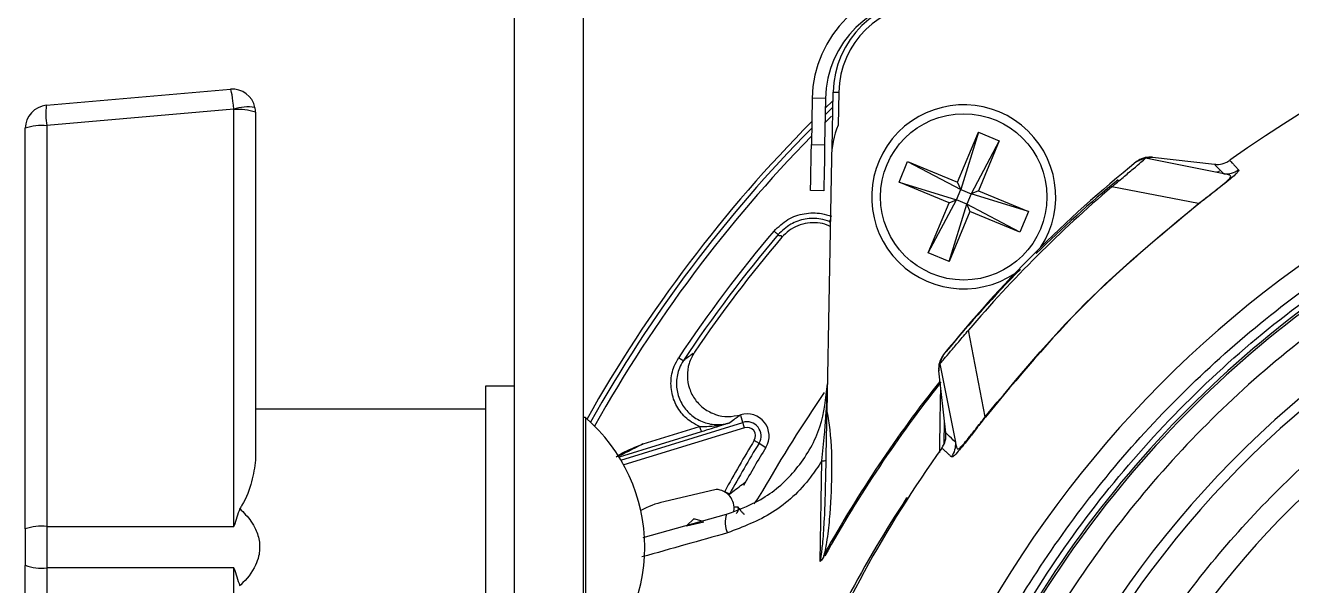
# Model space of a CAD drawing. Extents: x 7 to 135, y 1 to 99.
# Drawn here: x 123.631 to 127.069, y 46.861 to 48.383 of the extents above; entities that cross this region are included whole.
import ezdxf

# ---------------------------------------------------------------- set-up
doc = ezdxf.new("R2010")
doc.units = 0
doc.header["$MEASUREMENT"] = 0
doc.layers.add('OBJECT', color=7, linetype='CONTINUOUS')

msp = doc.modelspace()

# ---------------------------------------------------------------- linework, layer by layer
at = {"layer": 'OBJECT'}
for p, q in [((124.9586, 44.4969), (124.9586, 53.4695)), ((125.1466, 46.6531), (125.1466, 53.4695)), ((123.6877, 48.1661), (124.1877, 48.2098)), ((125.7673, 48.1854), (125.7651, 48.0595)), ((125.8033, 48.1848), (125.7673, 48.1854)), ((125.8033, 48.1848), (125.8011, 48.0589)), ((125.8029, 48.1581), (125.8237, 48.1783)), ((125.8213, 48.0481), (125.8244, 48.2022)), ((125.8394, 48.2019), (125.8376, 48.1124)), ((124.1966, 48.1553), (123.6888, 48.1109)), ((124.1968, 47.0222), (124.1968, 48.1538)), ((124.2556, 48.1475), (124.2556, 47.2021)), ((125.8026, 48.1406), (125.8228, 48.1603)), ((123.6888, 48.1109), (123.6888, 47.0222)), ((125.8199, 48.1366), (125.8022, 48.1191)), ((123.6306, 47.0152), (123.6306, 48.1038)), ((126.1622, 47.9573), (126.2185, 48.0931)), ((126.2185, 48.0931), (126.1705, 47.9373)), ((126.2185, 48.0931), (126.2749, 48.0697)), ((125.7651, 48.0595), (125.8011, 48.0589)), ((126.2749, 48.0697), (126.1986, 47.9257)), ((126.2749, 48.0697), (126.2186, 47.9339)), ((125.8195, 48.0215), (125.8075, 47.3334)), ((126.0031, 47.9572), (126.0264, 48.0136)), ((126.0264, 48.0136), (126.1622, 47.9573)), ((126.0264, 48.0136), (126.1705, 47.9373)), ((126.6723, 48.0225), (126.6917, 48.025)), ((126.8854, 47.98), (126.6723, 48.0225)), ((126.6917, 48.025), (126.8594, 48.0059)), ((126.1388, 47.9009), (126.0031, 47.9572)), ((126.0031, 47.9572), (126.1588, 47.9092)), ((126.1588, 47.9092), (126.1705, 47.9373)), ((126.1705, 47.9373), (126.1622, 47.9573)), ((126.1705, 47.9373), (126.1986, 47.9257)), ((126.8164, 47.8989), (126.5808, 47.9442)), ((125.799, 47.9339), (125.763, 47.9346)), ((126.0825, 47.7651), (126.1588, 47.9092)), ((126.1388, 47.9009), (126.1588, 47.9092)), ((126.1869, 47.8975), (126.1588, 47.9092)), ((126.1986, 47.9257), (126.1869, 47.8975)), ((126.2186, 47.9339), (126.1986, 47.9257)), ((126.3543, 47.8776), (126.1986, 47.9257)), ((126.2186, 47.9339), (126.3543, 47.8776)), ((126.0825, 47.7651), (126.1388, 47.9009)), ((126.1389, 47.7418), (126.1869, 47.8975)), ((126.1952, 47.8776), (126.1389, 47.7418)), ((126.1869, 47.8975), (126.1952, 47.8776)), ((126.331, 47.8213), (126.1869, 47.8975)), ((126.331, 47.8213), (126.1952, 47.8776)), ((126.3543, 47.8776), (126.331, 47.8213)), ((125.8147, 47.8507), (125.8165, 47.8501)), ((126.1389, 47.7418), (126.0825, 47.7651)), ((126.2372, 47.3197), (126.1919, 47.5553)), ((126.1111, 47.4444), (126.1137, 47.4638)), ((126.1137, 47.4638), (126.1561, 47.2507)), ((126.1302, 47.2767), (126.1111, 47.4444)), ((126.1136, 47.416), (126.1137, 47.4212)), ((124.9586, 47.4033), (124.8806, 47.4033)), ((124.8806, 47.4033), (124.8806, 46.5283)), ((126.1143, 47.416), (126.1136, 47.416)), ((124.8806, 47.3408), (124.2556, 47.3408)), ((125.1516, 47.3178), (125.1466, 47.3178)), ((125.1516, 47.3178), (125.1516, 46.6138)), ((125.579, 47.3045), (125.5731, 47.3238)), ((126.2372, 47.3197), (126.2377, 47.3193)), ((125.2479, 47.2024), (125.579, 47.3045)), ((125.5835, 47.2901), (125.2555, 47.1891)), ((125.3079, 47.246), (125.4617, 47.2935)), ((126.1257, 47.2467), (126.1267, 47.3073)), ((125.4662, 47.2791), (125.2431, 47.2104)), ((125.6229, 47.2481), (125.6415, 47.2368)), ((126.1561, 47.2507), (126.1561, 47.2507)), ((125.7888, 46.9264), (125.7934, 47.2001)), ((125.5065, 47.1226), (125.3642, 47.089)), ((125.5428, 47.11), (125.5412, 47.1058)), ((126.0238, 47.0995), (126.0277, 47.0995)), ((125.3081, 46.9915), (125.5349, 47.055)), ((125.4461, 47.043), (125.4269, 47.0248)), ((125.4489, 47.0421), (125.4441, 47.041)), ((125.4682, 47.0363), (125.4461, 47.043)), ((125.5541, 47.0753), (125.5657, 47.0751)), ((123.6306, 47.0152), (123.6306, 46.9163)), ((123.6888, 47.0222), (124.1968, 47.0222)), ((125.4257, 47.0237), (125.4731, 47.0349)), ((125.8019, 46.9502), (125.8019, 46.9461)), ((125.8019, 46.9461), (125.8019, 46.9422)), ((123.6306, 45.8277), (123.6306, 46.9163)), ((124.1968, 46.9093), (123.6888, 46.9093)), ((123.6888, 46.9093), (123.6888, 45.8206)), ((124.1968, 45.7778), (124.1968, 46.9093))]:
    msp.add_line(p, q, dxfattribs=at)
at = {"layer": 'OBJECT', "flags": 128}
for points in [[(125.8244, 48.2022), (125.8247, 48.2022), (125.8256, 48.2022), (125.827, 48.2021), (125.8288, 48.2021), (125.8311, 48.2021), (125.8337, 48.202), (125.8365, 48.2019), (125.8394, 48.2019)], [(125.763, 47.9346), (125.763, 47.937), (125.7631, 47.9441), (125.7633, 47.9556), (125.7636, 47.9712), (125.7639, 47.9901), (125.7643, 48.0117), (125.7647, 48.0352), (125.7651, 48.0595)], [(125.8011, 48.0589), (125.8007, 48.0345), (125.8003, 48.0111), (125.7999, 47.9895), (125.7996, 47.9705), (125.7993, 47.955), (125.7991, 47.9434), (125.799, 47.9363), (125.799, 47.9339)], [(125.8166, 47.8556), (125.8163, 47.8549), (125.8156, 47.8532), (125.8151, 47.8519), (125.8148, 47.851), (125.8147, 47.8507)], [(125.405, 47.4808), (125.4074, 47.4792), (125.4097, 47.4776), (125.4119, 47.4762), (125.4138, 47.475), (125.4153, 47.4739), (125.4165, 47.4732), (125.4172, 47.4727), (125.4175, 47.4725)], [(126.1144, 47.4154), (126.114, 47.4157), (126.1136, 47.416)], [(125.4617, 47.2935), (125.4626, 47.2907), (125.4634, 47.288), (125.4642, 47.2856), (125.4648, 47.2834), (125.4654, 47.2816), (125.4658, 47.2803), (125.4661, 47.2794), (125.4662, 47.2791)], [(125.5835, 47.2901), (125.5826, 47.2929), (125.5818, 47.2956), (125.581, 47.298), (125.5804, 47.3002), (125.5798, 47.302), (125.5794, 47.3033), (125.5791, 47.3041), (125.579, 47.3045)], [(125.6101, 47.2559), (125.6126, 47.2544), (125.6149, 47.253), (125.6171, 47.2516), (125.6191, 47.2505), (125.6207, 47.2495), (125.6219, 47.2488), (125.6226, 47.2483), (125.6229, 47.2481)], [(125.5297, 47.1172), (125.5323, 47.1158), (125.5347, 47.1145), (125.5369, 47.1132), (125.5389, 47.1121), (125.5406, 47.1112), (125.5418, 47.1106), (125.5426, 47.1101), (125.5428, 47.11)], [(125.6326, 47.1185), (125.6187, 47.0968), (125.6088, 47.0838)]]:
    msp.add_lwpolyline(points, dxfattribs=at)
at = {"layer": 'OBJECT'}
msp.add_circle((126.1787, 47.9174), 0.226, dxfattribs=at)
for centre, radius, start, end in [((128.8466, 45.2895), 3.35, 93.5142, 125.5044), ((126.0803, 48.1799), 0.313, 90, 179), ((126.0803, 48.1799), 0.277, 90, 179), ((126.0844, 48.1969), 0.26, 90, 178.8389), ((126.0844, 48.1969), 0.245, 90, 178.8389), ((128.8466, 45.2895), 3.0068, 93.8025, 160.2009), ((124.1931, 48.1475), 0.0625, 11.81, 95), ((123.6931, 48.1038), 0.0625, 95, 180), ((123.9088, 48.1428), 0.2224, 173.9958, 188.2604), ((124.2358, 48.0391), 0.1227, 81.35, 108.6503), ((124.1893, 48.1538), 0.0075, 0, 11.81), ((124.212, 48.0164), 0.1382, 71.6167, 96.3313), ((124.1931, 48.1475), 0.0625, 0, 11.81), ((126.1787, 47.9174), 0.25, 326.7199, 304.1456), ((123.6751, 47.9802), 0.1313, 84.0377, 109.8053), ((128.4207, 45.4814), 3.744, 135.153, 150.6937), ((126.0794, 48.0169), 0.26, 158.4466, 179), ((128.4207, 45.4814), 3.7317, 135.3496, 150.7372), ((128.4207, 45.4814), 3.7167, 135.5925, 150.7983), ((128.8466, 45.2895), 3.5, 128.9328, 141.0672), ((126.865, 48), 0.015, 271, 305.7703), ((128.8466, 45.2895), 3.4902, 130.4808, 139.5192), ((128.8466, 45.2495), 3.525, 129.6412, 134.5042), ((128.4207, 45.4814), 3.6183, 139.6405, 146.4564), ((128.4207, 45.4814), 3.6033, 139.6404, 146.4564), ((128.4207, 45.4814), 3.591, 139.6249, 145.8872), ((128.8466, 45.2895), 2.9067, 121.4467, 159.3669), ((128.8466, 45.2895), 2.901, 121.6184, 159.7287), ((128.8466, 45.2495), 3.525, 135.4958, 140.3767), ((128.8466, 45.2895), 2.7223, 121.7572, 158.2371), ((128.8466, 45.2895), 2.3227, 95.19, 153.7533), ((128.8466, 45.2837), 2.31, 26.5633, 153.4367), ((128.8466, 45.2895), 2.6951, 122.2584, 157.3213), ((128.8466, 45.2895), 3.698, 145.4709, 150.3577), ((128.8466, 45.2495), 3.4875, 141.5952, 150.8142), ((128.8466, 45.2495), 3.4836, 141.5952, 150.9287), ((128.8466, 45.2895), 2.5186, 122.3792, 155.8244), ((124.8473, 46.9658), 0.4653, 310.8426, 49.1574), ((125.5903, 47.268), 0.06, 328.7016, 106.8931), ((125.5903, 47.268), 0.0382, 328.7016, 107.129), ((125.5903, 47.268), 0.0232, 328.7016, 107.129), ((128.8458, 45.2887), 3.7868, 148.7016, 151.1275), ((128.8458, 45.2887), 3.7718, 148.7016, 151.1275), ((128.8458, 45.2887), 3.75, 148.7016, 150.539), ((128.8466, 45.2895), 3.35, 144.4956, 158.1027), ((125.7962, 47.2209), 0.021, 262.4352, 295.289), ((125.5042, 47.0716), 0.051, 351.2312, 87.4088), ((125.4216, 46.8457), 0.25, 103.26, 118.6081), ((128.8466, 45.2495), 3.375, 146.7599, 157.4945), ((125.6013, 47.0329), 0.07, 161.5948, 203.9582), ((125.552, 47.0689), 0.015, 307.0826, 24.3124), ((123.6751, 46.8916), 0.1313, 84.0377, 109.8053), ((128.8466, 45.2495), 3.4856, 150.8724, 151.0138), ((123.6751, 47.0399), 0.1313, 250.1947, 275.9623)]:
    msp.add_arc(centre, radius, start, end, dxfattribs=at)
for centre, major_axis, ratio, start_param, end_param in [((124.1931, 48.1475), (-0.0054, 0.0623), 0.067136, 4.831246, 6.283185), ((125.3094, 47.2465), (0.0795, 0.0402), 0.003062, 1.588718, 2.639761), ((123.6931, 46.9658), (0, 0.5), 0.008776, 1.457627, 1.683965)]:
    msp.add_ellipse(centre, major_axis=major_axis, ratio=ratio, start_param=start_param, end_param=end_param, dxfattribs=at)
for points, knots in [([(126.0849, 46.3186), (126.1187, 46.4024), (126.1869, 46.5715), (126.3193, 46.8136), (126.475, 47.0469), (126.6552, 47.2671), (126.858, 47.471), (127.0805, 47.6548), (127.3199, 47.8159), (127.573, 47.9524), (127.8353, 48.0627), (128.1032, 48.1456), (128.373, 48.2038), (128.5544, 48.2212), (128.6444, 48.2298)], [0, 0, 0, 0, 0.080321, 0.16194, 0.244772, 0.329378, 0.414487, 0.5, 0.585518, 0.670628, 0.755228, 0.838066, 0.919682, 1, 1, 1, 1]), ([(126.5808, 47.9442), (126.5912, 47.9531), (126.612, 47.9708), (126.6403, 47.9945), (126.6611, 48.0121), (126.6712, 48.0209), (126.672, 48.022), (126.6723, 48.0225)], [0, 0, 0, 0, 0.217936, 0.435232, 0.661572, 0.868602, 1, 1, 1, 1]), ([(126.6917, 48.025), (126.6849, 48.0251), (126.6714, 48.0253), (126.6564, 48.0189), (126.6491, 48.0135), (126.6472, 48.0121)], [0, 0, 0, 0, 0.425019, 0.850039, 1, 1, 1, 1]), ([(126.6723, 48.0225), (126.6695, 48.0215), (126.664, 48.0196), (126.6571, 48.0168), (126.6516, 48.0143), (126.6479, 48.0125), (126.6474, 48.0122), (126.6472, 48.0121)], [0, 0, 0, 0, 0.206023, 0.404821, 0.608638, 0.812835, 1, 1, 1, 1]), ([(126.8594, 48.0059), (126.8633, 48.0057), (126.8738, 48.0051), (126.8885, 48.0088), (126.8976, 48.0145), (126.9011, 48.0166)], [0, 0, 0, 0, 0.263881, 0.723099, 1, 1, 1, 1]), ([(126.8594, 48.0059), (126.8605, 48.0048), (126.8627, 48.0026), (126.8779, 47.9875), (126.8854, 47.98)], [0, 0, 0, 0, 0.499998, 1, 1, 1, 1]), ([(126.9011, 48.0166), (126.9012, 48.0165), (126.9014, 48.0162), (126.9035, 48.014), (126.907, 48.0103), (126.9119, 48.005), (126.918, 47.9984), (126.9228, 47.9933), (126.9251, 47.9909)], [0, 0, 0, 0, 0.166677, 0.333344, 0.500001, 0.687097, 0.853763, 1, 1, 1, 1]), ([(126.8164, 47.8989), (126.8262, 47.9066), (126.8459, 47.9219), (126.8723, 47.9427), (126.8926, 47.9593), (126.904, 47.9702), (126.9042, 47.9749), (126.8983, 47.977), (126.8925, 47.9785), (126.8882, 47.9794), (126.8863, 47.9798), (126.8854, 47.98)], [0, 0, 0, 0, 0.123066, 0.246585, 0.369053, 0.491537, 0.630311, 0.772463, 0.899411, 0.955666, 1, 1, 1, 1]), ([(126.9251, 47.9909), (126.9254, 47.9903), (126.926, 47.9891), (126.9235, 47.9848), (126.9156, 47.9769), (126.8993, 47.9631), (126.8765, 47.9449), (126.8483, 47.9228), (126.8273, 47.9065), (126.8169, 47.8984)], [0, 0, 0, 0, 0.175154, 0.335953, 0.499736, 0.628069, 0.749937, 0.875049, 1, 1, 1, 1]), ([(126.8854, 47.98), (126.8925, 47.9801), (126.9067, 47.9802), (126.919, 47.9873), (126.9251, 47.9909)], [0, 0, 0, 0, 0.500001, 1, 1, 1, 1]), ([(125.6636, 47.8245), (125.6756, 47.836), (125.699, 47.8585), (125.7455, 47.8741), (125.787, 47.875), (125.811, 47.8675), (125.82, 47.8647)], [0, 0, 0, 0, 0.287424, 0.561564, 0.835623, 1, 1, 1, 1]), ([(126.2372, 47.3197), (126.3247, 47.4252), (126.4997, 47.6363), (126.7108, 47.8114), (126.8164, 47.8989)], [0, 0, 0, 0, 0.499778, 1, 1, 1, 1]), ([(126.8169, 47.8984), (126.7113, 47.8109), (126.5003, 47.6358), (126.3253, 47.4248), (126.2377, 47.3193)], [0, 0, 0, 0, 0.500003, 1, 1, 1, 1]), ([(126.8164, 47.8989), (126.8165, 47.8988), (126.8167, 47.8985), (126.8168, 47.8984), (126.8169, 47.8984)], [0, 0, 0, 0, 0.5, 1, 1, 1, 1]), ([(125.8147, 47.8507), (125.8067, 47.8532), (125.7852, 47.8599), (125.7481, 47.8591), (125.7068, 47.8451), (125.6854, 47.8252), (125.675, 47.8148), (125.675, 47.8148)], [0, 0, 0, 0, 0.164378, 0.438429, 0.712567, 0.999984, 1, 1, 1, 1]), ([(125.816, 47.8366), (125.8135, 47.838), (125.803, 47.8436), (125.7819, 47.8473), (125.7547, 47.8473), (125.7283, 47.84), (125.704, 47.8272), (125.6914, 47.8141), (125.685, 47.8076)], [0, 0, 0, 0, 0.059668, 0.247533, 0.43544, 0.623663, 0.811588, 1, 1, 1, 1]), ([(125.8164, 47.8467), (125.8162, 47.8471), (125.8156, 47.8482), (125.815, 47.8497), (125.8147, 47.8507)], [0, 0, 0, 0, 0.4011459, 1, 1, 1, 1]), ([(125.6636, 47.8245), (125.6651, 47.8233), (125.668, 47.8208), (125.6718, 47.8176), (125.6744, 47.8153), (125.6748, 47.815), (125.675, 47.8148)], [0, 0, 0, 0, 0.249987, 0.499979, 0.74998, 1, 1, 1, 1]), ([(125.685, 47.8076), (125.685, 47.8087), (125.685, 47.8106), (125.6831, 47.8116), (125.6805, 47.8118), (125.6777, 47.8118), (125.6755, 47.8124), (125.6752, 47.814), (125.675, 47.8148)], [0, 0, 0, 0, 0.164795, 0.31618, 0.495484, 0.688042, 0.836339, 1, 1, 1, 1]), ([(126.1123, 46.3191), (126.1534, 46.4185), (126.2359, 46.618), (126.4012, 46.8986), (126.5952, 47.1616), (126.8183, 47.4003), (127.0641, 47.614), (127.2452, 47.7316), (127.3355, 47.7901)], [0, 0, 0, 0, 0.165461, 0.332207, 0.5, 0.667783, 0.834534, 1, 1, 1, 1]), ([(127.3544, 47.7071), (127.2687, 47.6504), (127.0966, 47.5366), (126.8631, 47.3309), (126.6511, 47.1019), (126.4664, 46.8503), (126.3086, 46.5821), (126.2295, 46.3915), (126.1901, 46.2966)], [0, 0, 0, 0, 0.165508, 0.3322558, 0.5000001, 0.6677545, 0.8344971, 1, 1, 1, 1]), ([(126.1137, 47.4638), (126.1138, 47.4639), (126.1141, 47.464), (126.1169, 47.4669), (126.125, 47.4762), (126.1421, 47.4964), (126.1652, 47.5239), (126.1828, 47.5446), (126.1919, 47.5553)], [0, 0, 0, 0, 0.061295, 0.157977, 0.353025, 0.568965, 0.775601, 1, 1, 1, 1]), ([(125.4175, 47.4725), (125.4222, 47.4761), (125.4309, 47.4827), (125.4397, 47.4893), (125.4437, 47.4924)], [0, 0, 0, 0, 0.539328, 1, 1, 1, 1]), ([(125.4476, 47.4953), (125.442, 47.4853), (125.4309, 47.4652), (125.4266, 47.4304), (125.4324, 47.3961), (125.4486, 47.3651), (125.4734, 47.3404), (125.5044, 47.3247), (125.5389, 47.3183), (125.5615, 47.323), (125.5728, 47.3254)], [0, 0, 0, 0, 0.124617, 0.249284, 0.373993, 0.499453, 0.625181, 0.749964, 0.874701, 1, 1, 1, 1]), ([(126.124, 47.4889), (126.1203, 47.4833), (126.1129, 47.472), (126.1102, 47.4558), (126.1109, 47.4468), (126.1111, 47.4444)], [0, 0, 0, 0, 0.425025, 0.850044, 1, 1, 1, 1]), ([(126.124, 47.4889), (126.1239, 47.4887), (126.1236, 47.4882), (126.1218, 47.4845), (126.1194, 47.479), (126.1165, 47.4721), (126.1146, 47.4666), (126.1137, 47.4638)], [0, 0, 0, 0, 0.187145, 0.391348, 0.595125, 0.793954, 1, 1, 1, 1]), ([(125.4617, 47.2935), (125.4541, 47.2972), (125.4336, 47.3072), (125.4067, 47.3338), (125.3871, 47.3725), (125.3816, 47.4154), (125.389, 47.453), (125.4005, 47.473), (125.405, 47.4808)], [0, 0, 0, 0, 0.114506, 0.306013, 0.497359, 0.688704, 0.880204, 1, 1, 1, 1]), ([(125.4175, 47.4725), (125.4136, 47.4657), (125.4034, 47.448), (125.3968, 47.4149), (125.4017, 47.377), (125.4189, 47.3428), (125.4466, 47.3162), (125.4814, 47.3004), (125.5155, 47.2968), (125.5358, 47.3017), (125.5438, 47.3036)], [0, 0, 0, 0, 0.085883, 0.223162, 0.360311, 0.497451, 0.634704, 0.772145, 0.909763, 1, 1, 1, 1]), ([(126.4882, 46.3309), (126.5243, 46.4068), (126.5968, 46.5592), (126.7335, 46.7733), (126.8897, 46.9746), (127.0656, 47.1589), (127.2571, 47.326), (127.3969, 47.4202), (127.4667, 47.4672)], [0, 0, 0, 0, 0.165731, 0.332463, 0.5, 0.66755, 0.834275, 1, 1, 1, 1]), ([(125.5349, 47.055), (125.5711, 47.0687), (125.6446, 47.0965), (125.7339, 47.1812), (125.7957, 47.2895), (125.8045, 47.37), (125.8088, 47.4096)], [0, 0, 0, 0, 0.243788, 0.4949, 0.751327, 1, 1, 1, 1]), ([(125.7934, 47.2001), (125.796, 47.2244), (125.8004, 47.2658), (125.8061, 47.3354), (125.8083, 47.3805), (125.8088, 47.4094), (125.8088, 47.4096)], [0, 0, 0, 0, 0.330348, 0.563667, 0.996532, 1, 1, 1, 1]), ([(126.1135, 47.2229), (126.1136, 47.2328), (126.1145, 47.2822), (126.1154, 47.3405), (126.1163, 47.3889), (126.1164, 47.3978)], [0, 0, 0, 0, 0.169448, 0.847241, 1, 1, 1, 1]), ([(125.5695, 47.3227), (125.5655, 47.3198), (125.5569, 47.3134), (125.5484, 47.307), (125.5438, 47.3036)], [0, 0, 0, 0, 0.460672, 1, 1, 1, 1]), ([(125.8075, 47.3334), (125.8101, 47.3172), (125.8195, 47.2609), (125.8214, 47.1629), (125.8163, 47.0608), (125.8088, 46.9923), (125.803, 46.9599), (125.8, 46.9466), (125.7982, 46.9404), (125.7977, 46.9386)], [0, 0, 0, 0, 0.123872, 0.430742, 0.737898, 0.896859, 0.950932, 0.986206, 1, 1, 1, 1]), ([(125.8042, 47.1489), (125.8042, 47.1495), (125.8044, 47.1611), (125.8053, 47.2125), (125.8064, 47.2734), (125.8073, 47.3234), (125.8075, 47.3334)], [0, 0, 0, 0, 0.008585, 0.189394, 0.83783, 1, 1, 1, 1]), ([(126.2377, 47.3193), (126.2296, 47.3088), (126.2133, 47.2879), (126.1912, 47.2597), (126.173, 47.2368), (126.1564, 47.2171), (126.1481, 47.2099), (126.1462, 47.2106), (126.1452, 47.211)], [0, 0, 0, 0, 0.125022, 0.250259, 0.372598, 0.500557, 0.750171, 1, 1, 1, 1]), ([(126.1561, 47.2507), (126.1568, 47.2475), (126.1582, 47.2411), (126.1605, 47.2328), (126.1648, 47.2311), (126.1743, 47.2408), (126.1842, 47.2526), (126.1928, 47.2632), (126.2031, 47.2761), (126.2143, 47.2904), (126.2261, 47.3054), (126.2338, 47.3154), (126.2372, 47.3197)], [0, 0, 0, 0, 0.167654, 0.336417, 0.499287, 0.624454, 0.681334, 0.749951, 0.805261, 0.875043, 0.945879, 1, 1, 1, 1]), ([(125.4617, 47.2935), (125.4702, 47.2935), (125.4891, 47.2937), (125.5144, 47.2962), (125.5328, 47.3003), (125.5413, 47.3028), (125.5434, 47.3035), (125.5437, 47.3036), (125.5438, 47.3036)], [0, 0, 0, 0, 0.300871, 0.670718, 0.920601, 0.988017, 0.994988, 1, 1, 1, 1]), ([(125.5438, 47.3036), (125.5437, 47.3036), (125.5419, 47.303), (125.5344, 47.3006), (125.5181, 47.2954), (125.4945, 47.2879), (125.4752, 47.2819), (125.4662, 47.2791)], [0, 0, 0, 0, 0.00448, 0.073973, 0.309064, 0.673439, 1, 1, 1, 1]), ([(126.1195, 47.2351), (126.1215, 47.2383), (126.1272, 47.2473), (126.131, 47.2619), (126.1305, 47.2727), (126.1302, 47.2767)], [0, 0, 0, 0, 0.263884, 0.723099, 1, 1, 1, 1]), ([(126.1561, 47.2507), (126.1486, 47.2583), (126.1335, 47.2734), (126.1313, 47.2756), (126.1302, 47.2767)], [0, 0, 0, 0, 0.500002, 1, 1, 1, 1]), ([(126.1561, 47.2507), (126.1561, 47.2436), (126.1559, 47.2294), (126.1488, 47.2171), (126.1452, 47.211)], [0, 0, 0, 0, 0.499995, 1, 1, 1, 1]), ([(125.2352, 47.2115), (125.2403, 47.2146), (125.263, 47.2285), (125.2884, 47.2379), (125.3077, 47.2459), (125.3079, 47.246)], [0, 0, 0, 0, 0.222283, 0.991881, 1, 1, 1, 1]), ([(126.1452, 47.211), (126.1432, 47.2129), (126.1389, 47.2171), (126.1331, 47.2224), (126.128, 47.2271), (126.1241, 47.2307), (126.1214, 47.2333), (126.1198, 47.2348), (126.1196, 47.235), (126.1195, 47.2351)], [0, 0, 0, 0, 0.124105, 0.263212, 0.41732, 0.571428, 0.714286, 0.857143, 1, 1, 1, 1]), ([(124.2556, 47.2021), (124.253, 47.183), (124.2477, 47.1439), (124.2303, 47.0965), (124.215, 47.0735), (124.213, 47.0705)], [0, 0, 0, 0, 0.454626, 0.927987, 1, 1, 1, 1]), ([(125.7934, 47.2001), (125.7835, 47.185), (125.7478, 47.1307), (125.6647, 47.0532), (125.5793, 47.0205), (125.5373, 47.0045)], [0, 0, 0, 0, 0.164053, 0.589161, 1, 1, 1, 1]), ([(125.7888, 46.9264), (125.7891, 46.9277), (125.79, 46.9311), (125.7912, 46.9375), (125.7927, 46.9471), (125.7945, 46.9617), (125.7977, 46.9939), (125.8018, 47.0571), (125.8033, 47.1134), (125.8042, 47.1489)], [0, 0, 0, 0, 0.018092, 0.046289, 0.087703, 0.148914, 0.243394, 0.522737, 1, 1, 1, 1]), ([(125.5428, 47.11), (125.5543, 47.1187), (125.5688, 47.1298), (125.5835, 47.141), (125.5865, 47.1433)], [0, 0, 0, 0, 0.791111, 1, 1, 1, 1]), ([(124.213, 47.0705), (124.2077, 47.0547), (124.2023, 47.0387), (124.1969, 47.0225), (124.1968, 47.0222)], [0, 0, 0, 0, 0.982722, 1, 1, 1, 1]), ([(124.213, 47.0705), (124.2237, 47.0596), (124.2402, 47.0428), (124.2583, 47.0115), (124.2684, 46.9792), (124.2665, 46.9447), (124.2517, 46.9034), (124.2308, 46.8777), (124.2138, 46.8618), (124.213, 46.861)], [0, 0, 0, 0, 0.190457, 0.293194, 0.446601, 0.600717, 0.707922, 0.985532, 1, 1, 1, 1]), ([(125.5657, 47.0751), (125.5659, 47.0748), (125.5664, 47.0744), (125.5686, 47.0709), (125.572, 47.0658), (125.5769, 47.0599), (125.5809, 47.0563), (125.5829, 47.0546)], [0, 0, 0, 0, 0.222594, 0.43591, 0.634587, 0.822081, 1, 1, 1, 1]), ([(125.5373, 47.0045), (125.4996, 46.9938), (125.422, 46.972), (125.3446, 46.9502), (125.3049, 46.939)], [0, 0, 0, 0, 0.48742, 1, 1, 1, 1]), ([(125.7977, 46.9386), (125.7955, 46.9349), (125.7929, 46.9306), (125.7894, 46.927), (125.7889, 46.9265), (125.7888, 46.9264)], [0, 0, 0, 0, 0.856877, 0.971713, 1, 1, 1, 1]), ([(125.8019, 46.9502), (125.8019, 46.9493), (125.8019, 46.9467), (125.8019, 46.944), (125.8019, 46.9422)], [0, 0, 0, 0, 0.319957, 1, 1, 1, 1]), ([(124.1968, 46.9093), (124.1969, 46.909), (124.2023, 46.8928), (124.2077, 46.8768), (124.213, 46.861)], [0, 0, 0, 0, 0.017278, 1, 1, 1, 1])]:
    msp.add_open_spline(points, degree=3, knots=knots, dxfattribs=at)

doc.saveas('drawing.dxf')
